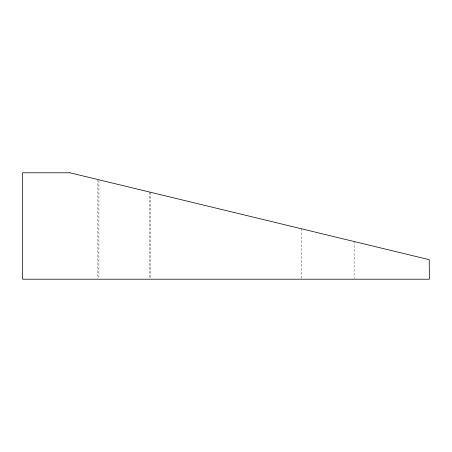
<?xml version="1.0" encoding="UTF-8"?>
<svg xmlns="http://www.w3.org/2000/svg" width="452" height="452" viewBox="0 0 452 452"><rect width="100%" height="100%" fill="white"/><g stroke="black" fill="none" stroke-linecap="round" stroke-linejoin="round"><path stroke-width="0.34" stroke-dasharray="2.26 1.69" d="M354.102 241.515L354.102 278.511M301.19 228.718L301.19 278.505M150.81 192.343L150.81 278.505M149.787 192.1L149.787 278.505M98.915 180.501L98.915 278.505M97.898 179.551L97.898 278.505"/><path stroke-width="0.68" d="M69.953 172.788L22.6 172.788L22.6 279.212L429.4 279.212L429.236 259.685L69.953 172.788"/></g></svg>
